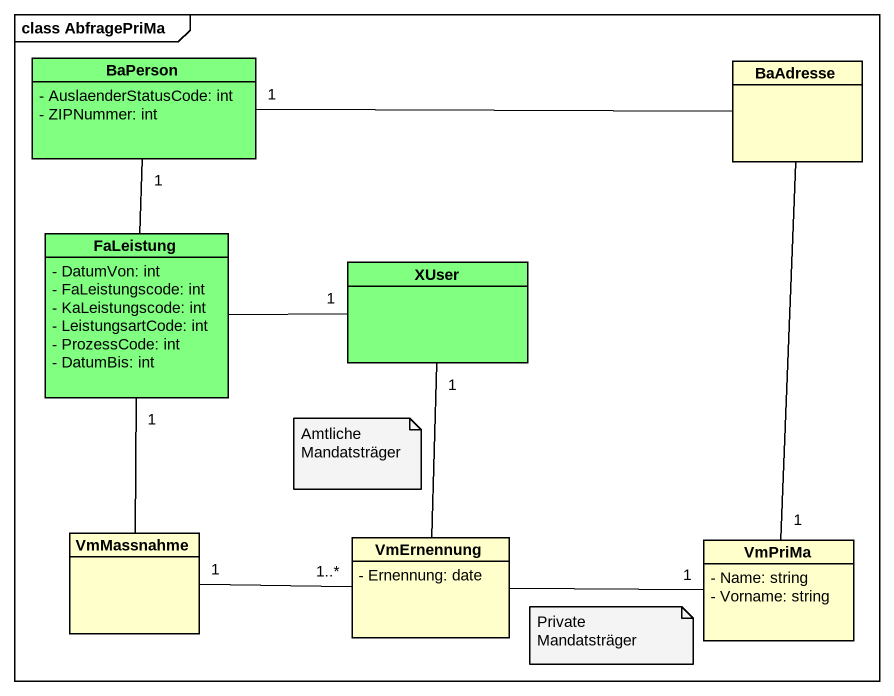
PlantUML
@startuml
mainframe class AbfragePriMa
hide circle
hide empty members
skinparam classAttributeIconSize 0
class BaPerson #80FF80 {
  - AuslaenderStatusCode: int
  - ZIPNummer: int
}
class BaAdresse
class FaLeistung #80FF80 {
  - DatumVon: int
  - FaLeistungscode: int
  - KaLeistungscode: int
  - LeistungsartCode: int
  - ProzessCode: int
  - DatumBis: int
}
class XUser #80FF80
class VmMassnahme
class VmErnennung {
  - Ernennung: date
}
class VmPriMa {
  - Name: string
  - Vorname: string
}
BaAdresse -left- "1" BaPerson
BaAdresse -- "1" VmPriMa
FaLeistung -up- "1" BaPerson
FaLeistung -right- "1" XUser
VmMassnahme -up- "1" FaLeistung
VmErnennung -up- "1" XUser
VmErnennung "1..*" -left- "1" VmMassnahme
VmErnennung -right- "1" VmPriMa
note as N1
  Amtliche Mandatsträger
end note
note as N2
  Private Mandatsträger
end note
@enduml
